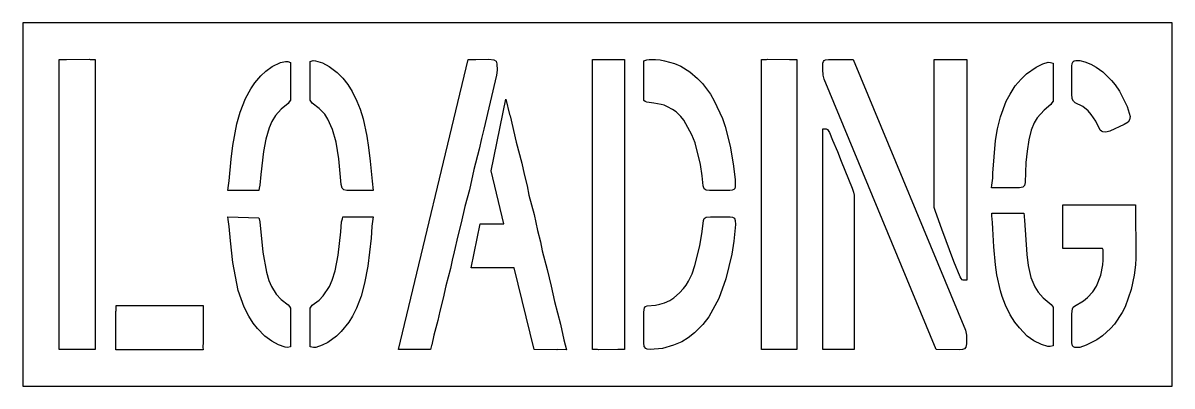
# Model space of a CAD drawing. Header units: inches. Extents: x 0 to 95, y 0 to 30.
import ezdxf

# ---------------------------------------------------------------- set-up
doc = ezdxf.new("R2010")
doc.units = ezdxf.units.IN
doc.header["$MEASUREMENT"] = 0
doc.layers.add('CUT', color=1, linetype='Continuous')

msp = doc.modelspace()

# ---------------------------------------------------------------- linework, layer by layer
at = {"layer": 'CUT'}
for points in [[(0, 0), (95, 0), (95, 30), (0, 30)], [(5.481, 26.998), (5.551, 26.99), (5.754, 26.992), (5.974, 26.995), (5.974, 3.019), (3, 3.011), (3, 26.991), (3.585, 26.99)], [(22.109, 26.744), (22.109, 23.618), (22.02, 23.472), (21.926, 23.348), (21.36, 22.878), (20.878, 22.359), (20.578, 21.869), (20.347, 21.341), (20.074, 20.402), (19.882, 19.368), (19.652, 17.475), (19.595, 16.595), (19.531, 16.35), (19.495, 16.166), (16.944, 16.162), (16.974, 16.379), (17.051, 16.967), (17.216, 18.747), (17.36, 19.869), (17.684, 21.669), (17.967, 22.641), (18.403, 23.749), (18.852, 24.565), (19.159, 25.053), (19.652, 25.625), (20.07, 26.023), (20.609, 26.411), (21.289, 26.735), (21.704, 26.828), (21.892, 26.808)], [(23.744, 23.612), (23.744, 26.821), (23.998, 26.888), (24.189, 26.885), (24.756, 26.702), (25.302, 26.413), (25.98, 25.911), (26.446, 25.435), (26.86, 24.913), (27.213, 24.347), (27.61, 23.55), (27.869, 22.887), (28.128, 22.083), (28.422, 20.659), (28.577, 19.714), (28.711, 18.589), (28.862, 16.923), (28.961, 16.165), (28.374, 16.167), (28.34, 16.162), (26.788, 16.165), (26.522, 16.215), (26.381, 16.352), (26.31, 16.66), (26.119, 18.781), (25.885, 20.149), (25.599, 21.208), (25.201, 22.049), (24.948, 22.464), (24.493, 22.945), (23.911, 23.38)], [(33.803, 3.391), (33.783, 3.343), (33.701, 3.005), (33.079, 3.012), (31.633, 3.005), (31.521, 3.022), (31.273, 3.019), (31.053, 3.015), (36.813, 26.985), (37.428, 26.987), (38.527, 27), (38.942, 26.96), (39.113, 26.843), (39.189, 26.634), (39.205, 26.113), (39.151, 25.676), (38.108, 21.23), (37.901, 20.462), (37.722, 19.569), (37.273, 17.893), (36.907, 16.222), (36.536, 14.848), (36.242, 13.478), (35.949, 12.406), (35.659, 11.08), (35.475, 10.395), (35.342, 9.701), (34.959, 8.285), (34.753, 7.264), (34.46, 6.191), (34.31, 5.41), (33.982, 4.209)], [(47.091, 3.007), (47.091, 26.983), (49.73, 26.992), (49.73, 3.011), (49.181, 3.013), (47.584, 3.003), (47.504, 3.012), (47.311, 3.01)], [(51.329, 26.885), (51.568, 26.967), (51.763, 26.995), (52.288, 26.994), (52.673, 26.954), (53.051, 26.881), (53.854, 26.65), (54.385, 26.431), (55.138, 25.96), (55.781, 25.413), (56.172, 24.991), (56.843, 24.105), (57.153, 23.568), (57.824, 22.114), (58.046, 21.439), (58.457, 19.825), (58.724, 18.373), (58.895, 17.064), (58.894, 16.467), (58.853, 16.331), (58.77, 16.236), (58.642, 16.185), (58.441, 16.164), (56.757, 16.162), (56.475, 16.193), (56.308, 16.299), (56.227, 16.541), (56.161, 17.37), (56.004, 18.316), (55.564, 20.109), (55.305, 20.768), (54.633, 21.969), (54.383, 22.278), (54, 22.646), (53.713, 22.849), (53.286, 23.084), (53.003, 23.207), (52.751, 23.276), (52.154, 23.382), (51.574, 23.444), (51.454, 23.502), (51.329, 23.606)], [(61.289, 26.99), (61.477, 26.988), (61.563, 26.998), (63.375, 26.993), (63.969, 26.995), (63.969, 3.011), (61.07, 3.024), (61.07, 26.993)], [(75.499, 3.012), (66.236, 25.346), (66.154, 25.686), (66.126, 26.169), (66.143, 26.685), (66.183, 26.824), (66.239, 26.901), (66.355, 26.964), (66.589, 26.996), (68.639, 26.992), (77.914, 4.615), (78.009, 4.191), (78.016, 3.486), (77.966, 3.214), (77.829, 3.067), (77.687, 3.022), (77.435, 3.002)], [(75.345, 26.985), (78.022, 26.986), (78.022, 8.754), (77.743, 8.746), (77.658, 8.782), (77.561, 8.88), (77.488, 9.019), (76.973, 10.287), (75.958, 12.966), (75.438, 14.416), (75.345, 14.756)], [(85.16, 23.539), (85.072, 23.391), (84.979, 23.264), (84.417, 22.789), (83.854, 22.161), (83.604, 21.746), (83.345, 21.134), (83.159, 20.333), (83.023, 19.408), (82.921, 18.465), (82.863, 16.825), (82.805, 16.563), (82.663, 16.433), (82.395, 16.389), (80.083, 16.388), (80.104, 16.608), (80.174, 17.185), (80.18, 17.592), (80.41, 20.284), (80.579, 21.252), (80.826, 22.234), (81.298, 23.527), (81.616, 24.113), (82.037, 24.793), (82.528, 25.367), (82.968, 25.805), (83.77, 26.361), (84.314, 26.632), (84.76, 26.751), (84.945, 26.732), (85.16, 26.668)], [(86.722, 24.153), (86.725, 26.422), (86.749, 26.665), (86.823, 26.814), (86.9, 26.869), (87.039, 26.906), (87.374, 26.894), (87.801, 26.786), (88.296, 26.591), (88.717, 26.345), (89.268, 25.97), (90.004, 25.261), (90.312, 24.882), (90.656, 24.364), (91.286, 23.088), (91.469, 22.55), (91.528, 22.26), (91.497, 21.985), (91.369, 21.801), (91.044, 21.607), (89.872, 21.071), (89.54, 20.98), (89.267, 20.999), (89.171, 21.048), (89.07, 21.154), (88.693, 21.878), (88.313, 22.426), (88.055, 22.731), (87.615, 23.1), (86.997, 23.414), (86.846, 23.529), (86.75, 23.728)], [(42.27, 3.012), (40.622, 9.769), (37.056, 9.769), (37.795, 13.393), (39.748, 13.393), (38.721, 17.781), (39.926, 23.7), (40.235, 22.441), (40.279, 22.336), (40.777, 20.146), (41.237, 18.428), (41.424, 17.493), (41.678, 16.55), (41.828, 15.769), (42.256, 14.178), (42.541, 12.851), (42.795, 11.908), (42.935, 11.17), (43.352, 9.623), (43.681, 8.252), (43.933, 6.991), (44.438, 5.1), (44.726, 3.816), (44.934, 3.001), (44.18, 3.004), (44.13, 3.001)], [(68.728, 3.015), (66.126, 3.021), (66.126, 21.243), (66.395, 21.257), (66.51, 21.208), (66.68, 20.961), (66.932, 20.303), (67.352, 19.371), (67.637, 18.584), (68.551, 16.361), (68.664, 16.027), (68.728, 15.769)], [(83.033, 4.125), (82.386, 4.797), (81.994, 5.28), (81.616, 5.882), (81.226, 6.681), (80.963, 7.391), (80.825, 7.859), (80.529, 9.179), (80.401, 10.022), (80.266, 11.505), (80.179, 12.983), (80.171, 13.506), (80.111, 14.066), (80.095, 14.287), (82.751, 14.282), (82.766, 14.063), (82.77, 13.982), (82.815, 13.701), (82.999, 10.862), (83.119, 9.966), (83.332, 8.981), (83.663, 8.206), (83.929, 7.747), (84.345, 7.289), (85.007, 6.745), (85.16, 6.513), (85.16, 3.318), (84.921, 3.266), (84.732, 3.263), (84.206, 3.425), (83.573, 3.738)], [(88.023, 7.31), (88.441, 7.769), (88.75, 8.254), (89.112, 9.16), (89.282, 10.018), (89.319, 10.406), (89.321, 11.022), (89.302, 11.249), (89.242, 11.374), (85.978, 11.374), (85.978, 14.959), (91.992, 14.96), (92, 10.575), (92, 10.575), (91.973, 10.007), (91.861, 9.162), (91.618, 7.965), (91.126, 6.536), (90.874, 6.069), (90.245, 5.099), (89.916, 4.741), (89.258, 4.142), (88.779, 3.824), (87.915, 3.366), (87.369, 3.194), (87.156, 3.17), (86.963, 3.186), (86.844, 3.242), (86.784, 3.316), (86.728, 3.572), (86.722, 5.969), (86.761, 6.381), (86.824, 6.508), (86.928, 6.609), (87.676, 7.039)], [(21.679, 3.2), (21.112, 3.396), (20.575, 3.693), (19.999, 4.106), (19.385, 4.748), (19.023, 5.197), (18.665, 5.76), (18.288, 6.516), (17.804, 7.9), (17.352, 10.196), (17.148, 12.005), (17.049, 13.195), (16.973, 13.769), (16.945, 13.987), (19.508, 13.902), (19.524, 13.813), (19.581, 13.555), (19.825, 11.05), (20.131, 9.402), (20.323, 8.721), (20.535, 8.234), (20.93, 7.592), (21.351, 7.139), (21.934, 6.704), (22.027, 6.583), (22.109, 6.437), (22.109, 3.243), (21.867, 3.194)], [(25.203, 3.608), (24.739, 3.365), (24.209, 3.19), (24.014, 3.185), (23.744, 3.246), (23.744, 6.445), (23.903, 6.675), (24.491, 7.093), (24.83, 7.439), (25.339, 8.219), (25.572, 8.745), (25.808, 9.509), (26.047, 10.805), (26.276, 12.744), (26.334, 13.578), (26.404, 13.816), (26.44, 13.984), (28.964, 13.987), (28.855, 13.2), (28.825, 12.696), (28.792, 12.213), (28.519, 9.916), (28.246, 8.493), (27.949, 7.431), (27.575, 6.435), (27.251, 5.777), (26.95, 5.287), (26.299, 4.498), (25.928, 4.118)], [(58.479, 13.985), (58.674, 13.957), (58.815, 13.876), (58.894, 13.687), (58.909, 13.351), (58.767, 11.964), (58.595, 10.886), (58.115, 8.869), (57.543, 7.234), (56.704, 5.717), (56.213, 5.087), (55.526, 4.39), (55.002, 3.98), (54.47, 3.66), (53.777, 3.362), (52.879, 3.11), (51.864, 3.028), (51.618, 3.044), (51.487, 3.094), (51.371, 3.256), (51.332, 3.581), (51.332, 6.072), (51.351, 6.325), (51.394, 6.468), (51.48, 6.571), (51.609, 6.63), (52.286, 6.689), (52.665, 6.755), (53.04, 6.869), (53.484, 7.067), (53.81, 7.289), (54.271, 7.707), (54.615, 8.053), (54.83, 8.333), (55.032, 8.677), (55.318, 9.28), (55.559, 9.947), (55.963, 11.572), (56.157, 12.755), (56.255, 13.683), (56.313, 13.848), (56.472, 13.956), (56.839, 13.99)], [(14.873, 3.209), (14.888, 3), (7.688, 3), (7.688, 6.175), (7.694, 6.226), (7.692, 6.443), (7.691, 6.664), (14.892, 6.664), (14.895, 3.62)]]:
    msp.add_lwpolyline(points, close=True, dxfattribs=at)

doc.saveas('drawing.dxf')
